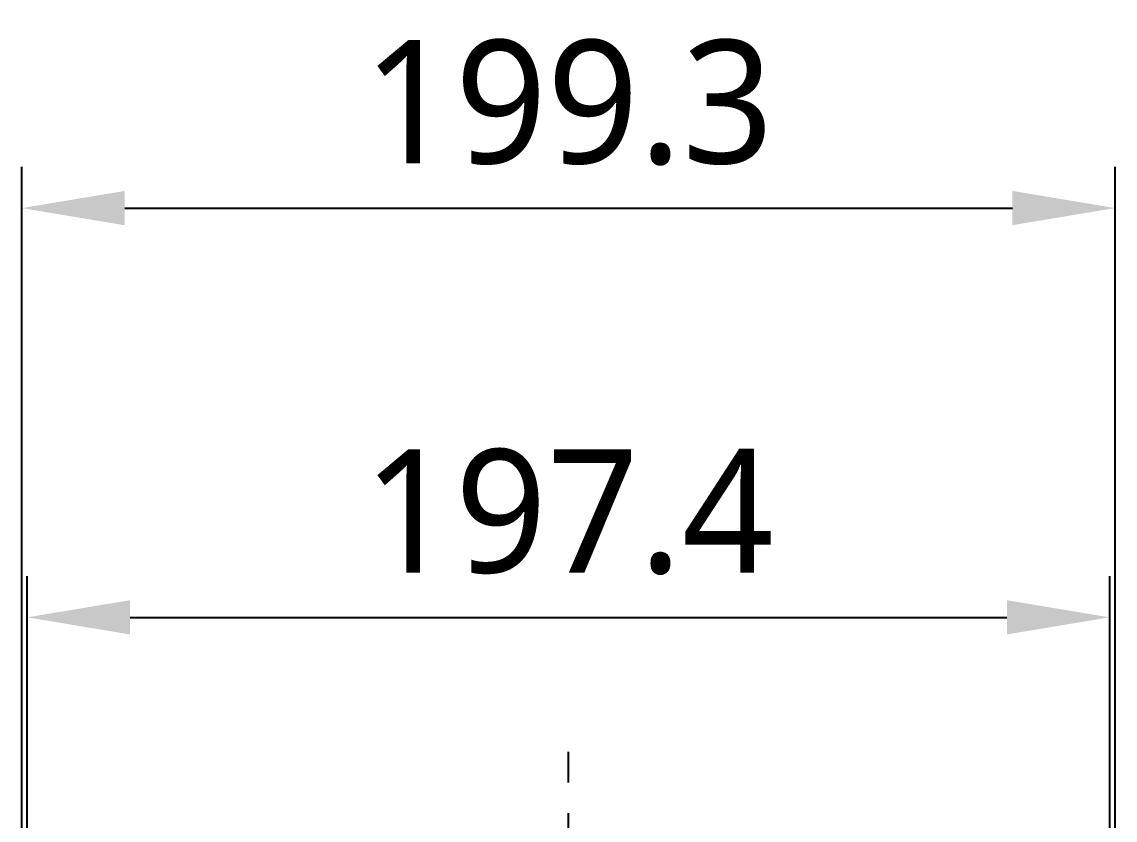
# Model space of a CAD drawing. Header units: millimetres. Extents: x 5828 to 6704, y 123 to 421.
# Drawn here: x 6474.89 to 6488.18, y 275.46 to 285.16 of the extents above; entities that cross this region are included whole.
import ezdxf

# ---------------------------------------------------------------- set-up
doc = ezdxf.new("R2010")
doc.units = ezdxf.units.MM
doc.linetypes.add('CENTER', pattern=[0.6, 0.375, -0.075, 0.075, -0.075])
doc.layers.add('中心线', color=7, linetype='Continuous')
doc.layers.add('尺寸标注', color=7, linetype='Continuous')
doc.styles.add('微软雅黑', font='msyh.ttc', dxfattribs={"height": 1.5})
doc.dimstyles.new('尺寸标注_1_15比例', dxfattribs={"dimtxt": 1.5, "dimasz": 1.25, "dimexe": 0.5, "dimexo": 0.4, "dimgap": 0.5, "dimtad": 1, "dimdec": 1, "dimlfac": 15, "dimdsep": 46, "dimtxsty": '微软雅黑', "dimcen": 0.09, "dimadec": 0, "dimazin": 0, "dimtp": 0.01, "dimtm": 0.01, "dimtfac": 1, "dimtdec": 1, "dimtofl": 0, "dimtmove": 0, "dimatfit": 3, "dimfxl": 1, "dimtolj": 1, "dimarcsym": 0})

# ---------------------------------------------------------------- blocks, each defined once
blk = doc.blocks.new('*D945')
at = {"layer": 'Defpoints', "color": 0}
for p in [(6488.113, 277.925), (6474.954, 264.152), (6488.113, 263.972)]:
    blk.add_point(p, dxfattribs=at)
at = {"layer": '尺寸标注', "color": 0, "lineweight": -2}
for p, q in [((6474.954, 264.552), (6474.954, 278.425)), ((6488.113, 264.372), (6488.113, 278.425)), ((6476.204, 277.925), (6486.863, 277.925))]:
    blk.add_line(p, q, dxfattribs=at)
at = {"layer": '尺寸标注', "color": 0}
for points in [[(6476.204, 278.133), (6476.204, 277.717), (6474.954, 277.925)], [(6486.863, 277.717), (6486.863, 278.133), (6488.113, 277.925)]]:
    blk.add_solid(points, dxfattribs=at)
at = {"layer": '尺寸标注', "color": 0, "insert": (6481.533, 279.204), "char_height": 1.5, "attachment_point": 5, "style": '微软雅黑'}
blk.add_mtext('\\A1;197.4', dxfattribs=at)
blk = doc.blocks.new('*D946')
at = {"layer": 'Defpoints', "color": 0}
for p in [(6488.179, 282.899), (6474.888, 252.317), (6488.179, 252.309)]:
    blk.add_point(p, dxfattribs=at)
at = {"layer": '尺寸标注', "color": 0, "lineweight": -2}
for p, q in [((6474.888, 252.717), (6474.888, 283.399)), ((6488.179, 252.709), (6488.179, 283.399)), ((6476.138, 282.899), (6486.929, 282.899))]:
    blk.add_line(p, q, dxfattribs=at)
at = {"layer": '尺寸标注', "color": 0}
for points in [[(6476.138, 283.108), (6476.138, 282.691), (6474.888, 282.899)], [(6486.929, 282.691), (6486.929, 283.108), (6488.179, 282.899)]]:
    blk.add_solid(points, dxfattribs=at)
at = {"layer": '尺寸标注', "color": 0, "insert": (6481.533, 284.178), "char_height": 1.5, "attachment_point": 5, "style": '微软雅黑'}
blk.add_mtext('\\A1;\\A1;199.3', dxfattribs=at)

msp = doc.modelspace()

# ---------------------------------------------------------------- linework, layer by layer
at = {"layer": '中心线', "linetype": 'CENTER', "ltscale": 5}
msp.add_line((6481.5333, 227.9185), (6481.5333, 276.2922), dxfattribs=at)

# ---------------------------------------------------------------- dimensions: what is measured, and where the dimension line sits
at = {"layer": '尺寸标注'}
dim = msp.add_linear_dim(base=(6488.1787, 282.8993), p1=(6474.8878, 252.3165), p2=(6488.1787, 252.3087), text='\\A1;199.3', dimstyle='尺寸标注_1_15比例', override={"dimtxsty": '微软雅黑'}, dxfattribs=at)
dim.commit()
dim.dimension.update_dxf_attribs({"geometry": '*D946', "text_midpoint": (6481.5332, 284.1783)})
dim = msp.add_linear_dim(base=(6488.1127, 277.9249), p1=(6474.9537, 264.1518), p2=(6488.1127, 263.9724), dimstyle='尺寸标注_1_15比例', dxfattribs=at)
dim.commit()
dim.dimension.update_dxf_attribs({"geometry": '*D945', "text_midpoint": (6481.5332, 279.2039)})

doc.saveas('drawing.dxf')
